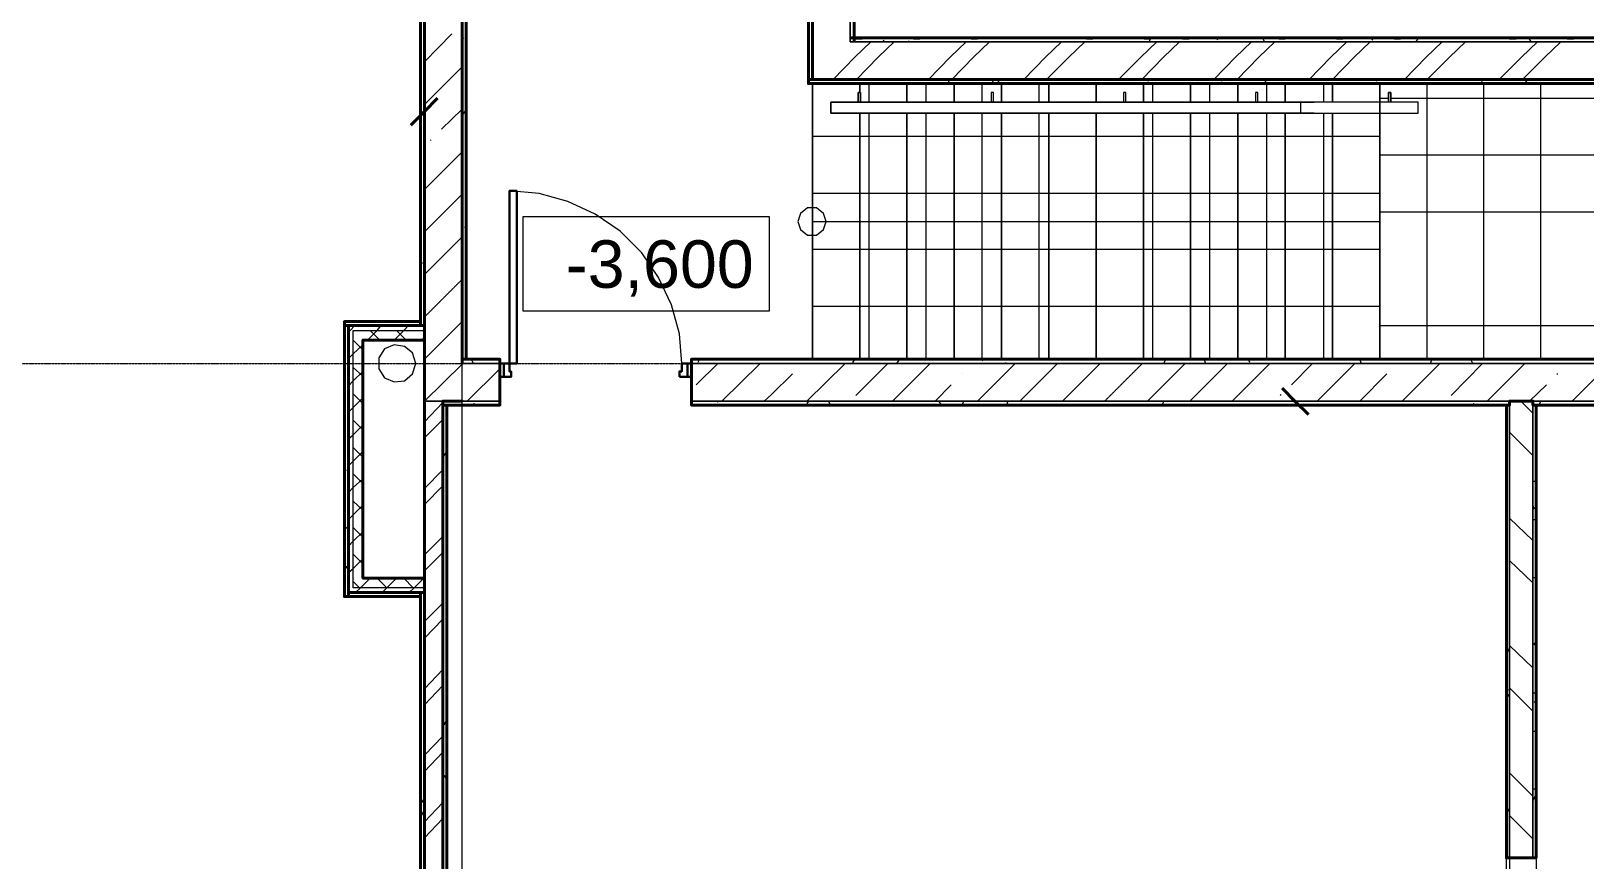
# Model space of a CAD drawing. Header units: millimetres. Extents: x -83618 to -12593, y -3271 to 55593.
# Drawn here: x -38448 to -30238, y 23799 to 28177 of the extents above; entities that cross this region are included whole.
import ezdxf

# ---------------------------------------------------------------- set-up
doc = ezdxf.new("R2010")
doc.units = ezdxf.units.MM
doc.linetypes.add('PDF_IMPORT', pattern=[1, 0.8, -0.2])
doc.layers.add('PDF _Геометрия', color=7, linetype='Continuous')
doc.layers.add('PDF _Текст', color=7, linetype='Continuous')
doc.styles.add('PDF Arial', font='arial.ttf')

msp = doc.modelspace()

# ---------------------------------------------------------------- linework, layer by layer
at = {"layer": 'PDF _Геометрия', "linetype": 'PDF_IMPORT', "lineweight": 9, "ltscale": 0.786667}
msp.add_lwpolyline([(-36170.13942, 17656.98676), (-36170.13942, 47496.07923)], dxfattribs=at)
at = {"layer": 'PDF _Геометрия', "lineweight": 40}
for points in [[(-36369.15139, 29872.93422), (-36369.15139, 26620.99396), (-36771.40962, 26620.99396), (-36771.40962, 26595.58818), (-36771.40962, 26544.77661), (-36771.40962, 25287.19034), (-36771.40962, 25236.37877), (-36771.40962, 25210.97299), (-36390.32287, 25210.97299), (-36390.32287, 25189.80151), (-36771.40962, 25189.80151), (-36771.40962, 25210.97299), (-36369.15139, 25210.97299), (-36369.15139, 25287.19034), (-36695.19227, 25287.19034), (-36695.19227, 26544.77661), (-36369.15139, 26544.77661), (-36369.15139, 26620.99396), (-36390.32287, 26620.99396), (-36390.32287, 31710.61922)], [(-29395.26387, 29872.93422), (-29395.26387, 29894.10571), (-32325.39755, 29894.10571), (-32325.39755, 31172.86347), (-32325.39755, 31194.03496), (-33650.73257, 31194.03496), (-33650.73257, 31363.40684), (-33671.90406, 31363.40684), (-33769.2929, 31363.40684), (-33790.46438, 31363.40684), (-33790.46438, 31054.30315), (-33769.2929, 31054.30315), (-32465.12935, 31054.30315), (-32465.12935, 29894.10571), (-32651.43843, 29894.10571), (-32651.43843, 29872.93422), (-32651.43843, 29673.92226), (-32651.43843, 29652.75077), (-29268.23496, 29652.75077), (-29268.23496, 28141.10666), (-34120.73957, 28141.10666)], [(-29268.23496, 27920.92321), (-34319.75153, 27920.92321), (-34319.75153, 28039.48353), (-34319.75153, 28119.93518), (-34319.75153, 29673.92226), (-34340.92302, 29673.92226), (-34120.73957, 29673.92226), (-34319.75153, 29673.92226), (-34319.75153, 28039.48353), (-34319.75153, 27920.92321), (-34340.92302, 27920.92321), (-34340.92302, 28039.48353), (-34340.92302, 29673.92226), (-34340.92302, 29652.75077), (-34662.72961, 29652.75077), (-34662.72961, 29673.92226), (-34662.72961, 29872.93422), (-34662.72961, 29894.10571), (-33561.81233, 29894.10571), (-33561.81233, 29872.93422), (-33561.81233, 29673.92226), (-33561.81233, 29652.75077), (-34099.56808, 29652.75077), (-34099.56808, 28119.93518)], [(-36369.15139, 21171.45345), (-36369.15139, 26222.97003), (-36369.15139, 29673.92226)], [(-36170.13942, 29673.92226), (-36170.13942, 26443.15348), (-35971.12745, 26443.15348), (-35971.12745, 26421.98199), (-35971.12745, 26222.97003), (-35971.12745, 26201.79854), (-36271.76255, 26201.79854), (-36271.76255, 26222.97003), (-36170.13942, 26222.97003), (-36271.76255, 26222.97003), (-36271.76255, 21171.45345)], [(-29268.23496, 27920.92321), (-34340.92302, 27920.92321), (-34340.92302, 27899.75172), (-29268.23496, 27899.75172)], [(-36301.40263, 27823.53437), (-36369.15139, 27751.55132), (-36441.13444, 27679.56827)], [(-29395.26387, 21171.45345), (-29395.26387, 24584.297), (-29395.26387, 26053.59814), (-29395.26387, 26222.97003), (-29416.43536, 26222.97003), (-29416.43536, 26201.79854), (-30513.11834, 26201.79854), (-30513.11834, 26222.97003), (-30635.91296, 26222.97003), (-30635.91296, 26201.79854), (-34535.70069, 26201.79854), (-34959.13041, 26201.79854), (-34959.13041, 26222.97003), (-34959.13041, 26421.98199), (-34959.13041, 26443.15348), (-34535.70069, 26443.15348), (-29289.40644, 26443.15348), (-29289.40644, 26421.98199), (-29069.22299, 26421.98199), (-29069.22299, 26222.97003), (-29416.43536, 26222.97003), (-29416.43536, 26053.59814), (-29416.43536, 21188.39064)], [(-31838.45337, 26290.71878), (-31770.70461, 26222.97003), (-31698.72156, 26150.98697)], [(-36250.59106, 21171.45345), (-36250.59106, 26201.79854), (-36271.76255, 26201.79854), (-36271.76255, 21171.45345)]]:
    msp.add_lwpolyline(points, dxfattribs=at)
for points in [[(-36148.96793, 26443.15348), (-36170.13942, 26443.15348), (-36170.13942, 26421.98199), (-36170.13942, 29673.92226), (-36148.96793, 29673.92226)], [(-36792.58111, 26620.99396), (-36390.32287, 26620.99396), (-36390.32287, 26642.16545), (-36792.58111, 26642.16545)], [(-36771.40962, 25189.80151), (-36771.40962, 26620.99396), (-36792.58111, 26620.99396), (-36792.58111, 25189.80151)], [(-30513.11834, 26201.79854), (-30496.18115, 26201.79854), (-30496.18115, 26053.59814), (-30496.18115, 23809.42061), (-30513.11834, 23809.42061), (-30635.91296, 23809.42061), (-30652.85015, 23809.42061), (-30652.85015, 26053.59814), (-30652.85015, 26201.79854), (-30635.91296, 26201.79854), (-30635.91296, 26222.97003), (-30513.11834, 26222.97003)], [(-36390.32287, 25210.97299), (-36390.32287, 21171.45345), (-36369.15139, 21171.45345), (-36369.15139, 25210.97299)]]:
    msp.add_lwpolyline(points, close=True, dxfattribs=at)
at = {"layer": 'PDF _Геометрия', "lineweight": 18}
for points in [[(-34120.73957, 29652.75077), (-34120.73957, 28141.10666), (-34120.73957, 29652.75077), (-34120.73957, 29673.92226)], [(-36369.15139, 27700.73975), (-36369.15139, 27751.55132), (-36369.15139, 27899.75172)], [(-34319.75153, 26443.15348), (-34319.75153, 27899.75172)], [(-34078.39659, 27853.17445), (-34078.39659, 27853.17445)], [(-34078.39659, 27853.17445), (-34078.39659, 27853.17445)], [(-34078.39659, 27853.17445), (-34078.39659, 27853.17445)], [(-34078.39659, 27853.17445), (-34078.39659, 27853.17445)], [(-34078.39659, 27853.17445), (-34078.39659, 27853.17445)], [(-34078.39659, 27853.17445), (-34078.39659, 27853.17445)], [(-34074.1623, 27853.17445), (-34074.1623, 27853.17445)], [(-34074.1623, 27853.17445), (-34074.1623, 27853.17445)], [(-34074.1623, 27853.17445), (-34074.1623, 27853.17445)], [(-34074.1623, 27853.17445), (-34074.1623, 27853.17445)], [(-34069.928, 27853.17445), (-34069.928, 27853.17445)], [(-34069.928, 27853.17445), (-34069.928, 27853.17445)], [(-34065.6937, 27853.17445), (-34065.6937, 27853.17445)], [(-34065.6937, 27853.17445), (-34065.6937, 27853.17445)], [(-34065.6937, 27853.17445), (-34065.6937, 27853.17445)], [(-34065.6937, 27853.17445), (-34065.6937, 27853.17445)], [(-34065.6937, 27853.17445), (-34065.6937, 27853.17445)], [(-34065.6937, 27853.17445), (-34065.6937, 27853.17445)], [(-34065.6937, 27853.17445), (-34065.6937, 27853.17445)], [(-34065.6937, 27853.17445), (-34065.6937, 27853.17445)], [(-34065.6937, 27853.17445), (-34065.6937, 27853.17445)], [(-34065.6937, 27853.17445), (-34065.6937, 27853.17445)], [(-33362.80036, 27802.36289), (-33362.80036, 27853.17445), (-33367.03466, 27853.17445), (-33371.26896, 27853.17445), (-33375.50326, 27853.17445), (-33375.50326, 27802.36289)], [(-33375.50326, 27853.17445), (-33375.50326, 27853.17445)], [(-33375.50326, 27853.17445), (-33375.50326, 27853.17445)], [(-33375.50326, 27853.17445), (-33375.50326, 27853.17445)], [(-33375.50326, 27853.17445), (-33375.50326, 27853.17445)], [(-33375.50326, 27853.17445), (-33375.50326, 27853.17445)], [(-33371.26896, 27853.17445), (-33371.26896, 27853.17445)], [(-33367.03466, 27853.17445), (-33367.03466, 27853.17445)], [(-33367.03466, 27853.17445), (-33367.03466, 27853.17445)], [(-33362.80036, 27853.17445), (-33362.80036, 27853.17445)], [(-33362.80036, 27853.17445), (-33362.80036, 27853.17445)], [(-33362.80036, 27853.17445), (-33362.80036, 27853.17445)], [(-32664.14132, 27802.36289), (-32664.14132, 27853.17445), (-32668.37562, 27853.17445), (-32672.60992, 27853.17445), (-32676.84421, 27853.17445), (-32676.84421, 27802.36289)], [(-32676.84421, 27853.17445), (-32676.84421, 27853.17445)], [(-32676.84421, 27853.17445), (-32676.84421, 27853.17445)], [(-32676.84421, 27853.17445), (-32676.84421, 27853.17445)], [(-32676.84421, 27853.17445), (-32676.84421, 27853.17445)], [(-32672.60992, 27853.17445), (-32672.60992, 27853.17445)], [(-32668.37562, 27853.17445), (-32668.37562, 27853.17445)], [(-32668.37562, 27853.17445), (-32668.37562, 27853.17445)], [(-32664.14132, 27853.17445), (-32664.14132, 27853.17445)], [(-32664.14132, 27853.17445), (-32664.14132, 27853.17445)], [(-32664.14132, 27853.17445), (-32664.14132, 27853.17445)], [(-32664.14132, 27853.17445), (-32664.14132, 27853.17445)], [(-31965.48228, 27802.36289), (-31965.48228, 27853.17445), (-31969.71658, 27853.17445), (-31973.95088, 27853.17445), (-31978.18517, 27853.17445), (-31978.18517, 27802.36289)], [(-31978.18517, 27853.17445), (-31978.18517, 27853.17445)], [(-31978.18517, 27853.17445), (-31978.18517, 27853.17445)], [(-31973.95088, 27853.17445), (-31973.95088, 27853.17445)], [(-31973.95088, 27853.17445), (-31973.95088, 27853.17445)], [(-31973.95088, 27853.17445), (-31973.95088, 27853.17445)], [(-31969.71658, 27853.17445), (-31969.71658, 27853.17445)], [(-31965.48228, 27853.17445), (-31965.48228, 27853.17445)], [(-31965.48228, 27853.17445), (-31965.48228, 27853.17445)], [(-31965.48228, 27853.17445), (-31965.48228, 27853.17445)], [(-31965.48228, 27853.17445), (-31965.48228, 27853.17445)], [(-31965.48228, 27853.17445), (-31965.48228, 27853.17445)], [(-31275.29184, 27853.17445), (-31275.29184, 27853.17445)], [(-31275.29184, 27853.17445), (-31275.29184, 27853.17445)], [(-31275.29184, 27853.17445), (-31275.29184, 27853.17445)], [(-31275.29184, 27853.17445), (-31275.29184, 27853.17445)], [(-31275.29184, 27853.17445), (-31275.29184, 27853.17445)], [(-31275.29184, 27853.17445), (-31275.29184, 27853.17445)], [(-31275.29184, 27853.17445), (-31275.29184, 27853.17445)], [(-31275.29184, 27853.17445), (-31275.29184, 27853.17445)], [(-31275.29184, 27853.17445), (-31275.29184, 27853.17445)], [(-31275.29184, 27853.17445), (-31275.29184, 27853.17445)], [(-31271.05754, 27853.17445), (-31271.05754, 27853.17445)], [(-31271.05754, 27853.17445), (-31271.05754, 27853.17445)], [(-31266.82324, 27853.17445), (-31266.82324, 27853.17445)], [(-31266.82324, 27853.17445), (-31266.82324, 27853.17445)], [(-31266.82324, 27853.17445), (-31266.82324, 27853.17445)], [(-31266.82324, 27853.17445), (-31266.82324, 27853.17445)], [(-31262.58895, 27853.17445), (-31262.58895, 27853.17445)], [(-31262.58895, 27853.17445), (-31262.58895, 27853.17445)], [(-31262.58895, 27853.17445), (-31262.58895, 27853.17445)], [(-31262.58895, 27853.17445), (-31262.58895, 27853.17445)], [(-31262.58895, 27853.17445), (-31262.58895, 27853.17445)], [(-31262.58895, 27853.17445), (-31262.58895, 27853.17445)], [(-31669.08148, 27743.08273), (-31741.06453, 27743.08273), (-34222.3627, 27743.08273), (-31334.572, 27743.08273), (-31317.63481, 27743.08273), (-31304.93192, 27743.08273), (-31118.62284, 27743.08273), (-31118.62284, 27802.36289), (-31304.93192, 27802.36289), (-31317.63481, 27802.36289), (-31334.572, 27802.36289), (-34222.3627, 27802.36289), (-34222.3627, 27743.08273), (-34222.3627, 27802.36289), (-31741.06453, 27802.36289), (-31669.08148, 27802.36289)], [(-31741.06453, 27802.36289), (-31741.06453, 27743.08273)], [(-35009.94198, 26421.98199), (-35022.64487, 26578.65099), (-35064.98784, 26731.08569), (-35132.7366, 26875.0518), (-35221.65684, 27006.31501), (-35335.98287, 27120.64103), (-35467.24608, 27209.56128), (-35611.21218, 27277.31003), (-35763.64688, 27319.653), (-35920.31588, 27332.3559)], [(-34319.75153, 27171.4526), (-34069.928, 27171.4526), (-33820.10446, 27171.4526), (-33570.28093, 27171.4526), (-33320.45739, 27171.4526), (-33070.63386, 27171.4526), (-32820.81032, 27171.4526), (-32570.98678, 27171.4526), (-32321.16325, 27171.4526), (-32071.33971, 27171.4526), (-31821.51618, 27171.4526), (-31571.69264, 27171.4526), (-31321.86911, 27171.4526)], [(-35196.25106, 26697.21131), (-35196.25106, 26697.21131)], [(-35196.25106, 26697.21131), (-35196.25106, 26697.21131)], [(-36369.15139, 25236.37877), (-36746.00384, 25236.37877), (-36746.00384, 25287.19034), (-36746.00384, 26544.77661), (-36746.00384, 26595.58818), (-36369.15139, 26595.58818)], [(-36695.19227, 25287.19034), (-36695.19227, 26544.77661)], [(-35971.12745, 26222.97003), (-36170.13942, 26222.97003), (-35971.12745, 26222.97003), (-35971.12745, 26349.99894)], [(-34959.13041, 26349.99894), (-34959.13041, 26222.97003), (-34535.70069, 26222.97003), (-30635.91296, 26222.97003), (-34535.70069, 26222.97003), (-34959.13041, 26222.97003)], [(-31719.89304, 26222.97003), (-31770.70461, 26222.97003), (-31918.90501, 26222.97003)], [(-30652.85015, 24372.58214), (-30652.85015, 24872.22921)], [(-30496.18115, 24872.22921), (-30496.18115, 24372.58214)]]:
    msp.add_lwpolyline(points, dxfattribs=at)
at = {"layer": 'PDF _Геометрия', "color": 49, "lineweight": 9, "true_color": 0x474747}
for points in [[(-36369.15139, 28014.07775), (-36225.18528, 28162.27815)], [(-36369.15139, 27789.65999), (-36170.13942, 27988.67196)], [(-36280.23114, 27658.39678), (-36170.13942, 27764.25421)], [(-36335.27701, 27599.11662), (-36335.27701, 27603.35092)], [(-36369.15139, 27340.82449), (-36170.13942, 27539.83646)], [(-36369.15139, 27116.40674), (-36170.13942, 27315.41871)], [(-36369.15139, 26891.98899), (-36170.13942, 27091.00095)], [(-36369.15139, 26443.15348), (-36170.13942, 26642.16545)], [(-36369.15139, 26222.97003), (-36170.13942, 26417.7477), (-36170.13942, 26421.98199)], [(-36144.73363, 26222.97003), (-35971.12745, 26392.34191)], [(-34933.72463, 26307.65597), (-34819.39861, 26421.98199)], [(-34798.22712, 26222.97003), (-34594.98085, 26421.98199)], [(-34573.80937, 26222.97003), (-34535.70069, 26256.8444), (-34425.60896, 26366.93613)], [(-34349.39161, 26222.97003), (-34146.14535, 26421.98199)], [(-34091.09948, 26252.61011), (-33921.7276, 26421.98199)], [(-33896.32181, 26222.97003), (-33697.30984, 26421.98199)], [(-33527.93796, 26366.93613), (-33527.93796, 26366.93613)], [(-33447.48631, 26222.97003), (-33248.47434, 26421.98199)], [(-33223.06856, 26222.97003), (-33024.05659, 26421.98199)], [(-32998.6508, 26222.97003), (-32799.63883, 26421.98199)], [(-32549.8153, 26222.97003), (-32350.80333, 26421.98199)], [(-32325.39755, 26222.97003), (-32126.38558, 26421.98199)], [(-32100.97979, 26222.97003), (-31901.96782, 26421.98199)], [(-31787.6418, 26307.65597), (-31677.55007, 26421.98199)], [(-31652.14429, 26222.97003), (-31453.13232, 26421.98199)], [(-31427.72654, 26222.97003), (-31283.76043, 26366.93613)], [(-31203.30878, 26222.97003), (-31004.29682, 26421.98199)], [(-30945.01665, 26252.61011), (-30779.87906, 26421.98199)], [(-30754.47328, 26222.97003), (-30555.46131, 26421.98199)], [(-30386.08942, 26366.93613), (-30381.85512, 26366.93613)], [(-30305.63777, 26222.97003), (-30106.62581, 26421.98199)], [(-33671.90406, 26222.97003), (-33587.21812, 26307.65597)], [(-30530.05553, 26222.97003), (-30441.13529, 26307.65597)], [(-31846.92196, 26252.61011), (-31842.68766, 26256.8444)]]:
    msp.add_lwpolyline(points, dxfattribs=at)
at = {"layer": 'PDF _Геометрия', "lineweight": 9}
for points in [[(-36161.67082, 28136.87237), (-36170.13942, 28149.57526)], [(-34209.65981, 27920.92321), (-34095.33378, 28039.48353), (-34010.64784, 28119.93518)], [(-34091.09948, 28136.87237), (-34057.22511, 28136.87237)], [(-34086.86519, 27920.92321), (-33972.53916, 28039.48353), (-33887.85322, 28119.93518)], [(-33942.89908, 28128.40377), (-33947.13338, 28119.93518)], [(-33807.40157, 28119.93518), (-33811.63587, 28124.16947)], [(-33786.23009, 28136.87237), (-33752.35571, 28136.87237)], [(-33705.77844, 27920.92321), (-33591.45241, 28039.48353), (-33506.76647, 28119.93518)], [(-33582.98382, 27920.92321), (-33468.65779, 28039.48353), (-33383.97185, 28119.93518)], [(-33481.36069, 28136.87237), (-33447.48631, 28136.87237)], [(-33201.89707, 27920.92321), (-33087.57104, 28039.48353), (-33002.8851, 28119.93518)], [(-33083.33675, 27920.92321), (-32964.77643, 28039.48353), (-32880.09048, 28119.93518)], [(-32871.62189, 28136.87237), (-32837.74751, 28136.87237)], [(-32702.25, 27920.92321), (-32583.68968, 28039.48353), (-32499.00373, 28119.93518)], [(-32579.45538, 27920.92321), (-32465.12935, 28039.48353), (-32380.44341, 28119.93518)], [(-32566.75249, 28136.87237), (-32532.87811, 28136.87237), (-32541.3467, 28119.93518)], [(-32363.50622, 28136.87237), (-32329.63184, 28136.87237)], [(-32198.36863, 27920.92321), (-32084.0426, 28039.48353), (-31999.35666, 28119.93518)], [(-32177.19714, 28141.10666), (-32181.43144, 28128.40377)], [(-32075.57401, 27920.92321), (-31961.24799, 28039.48353), (-31876.56204, 28119.93518)], [(-31931.60791, 28119.93518), (-31940.0765, 28141.10666)], [(-31855.39056, 28136.87237), (-31821.51618, 28136.87237)], [(-31694.48726, 27920.92321), (-31580.16124, 28039.48353), (-31495.47529, 28119.93518)], [(-31571.69264, 27920.92321), (-31457.36662, 28039.48353), (-31372.68067, 28119.93518)], [(-31550.52116, 28136.87237), (-31516.64678, 28136.87237)], [(-31355.74348, 28141.10666), (-31364.21208, 28128.40377)], [(-31245.65176, 28136.87237), (-31211.77738, 28136.87237)], [(-31190.60589, 27920.92321), (-31076.27987, 28039.48353), (-30991.59392, 28119.93518)], [(-31118.62284, 28141.10666), (-31131.32573, 28119.93518)], [(-31072.04557, 27920.92321), (-30953.48525, 28039.48353), (-30868.7993, 28119.93518)], [(-30881.5022, 28136.87237), (-30885.73649, 28141.10666)], [(-30690.95882, 27920.92321), (-30572.3985, 28039.48353), (-30487.71255, 28119.93518)], [(-30635.91296, 28136.87237), (-30602.03858, 28136.87237)], [(-30568.1642, 27920.92321), (-30449.60388, 28039.48353), (-30364.91794, 28119.93518)], [(-30521.58693, 28119.93518), (-30534.28982, 28141.10666)], [(-30331.04356, 28136.87237), (-30297.16918, 28136.87237)], [(-33693.07555, 27920.92321), (-33693.07555, 27920.92321)], [(-33595.68671, 27920.92321), (-33604.1553, 27899.75172)], [(-33328.92599, 27899.75172), (-33341.62888, 27920.92321)], [(-32278.82028, 27912.45461), (-32283.05457, 27920.92321)], [(-31918.90501, 27899.75172), (-31931.60791, 27920.92321)], [(-31601.33272, 27920.92321), (-31605.56702, 27912.45461)], [(-30779.87906, 27920.92321), (-30784.11336, 27908.22032)], [(-30542.75842, 27920.92321), (-30555.46131, 27899.75172)], [(-33367.03466, 27912.45461), (-33371.26896, 27899.75172)], [(-32545.581, 27908.22032), (-32549.8153, 27899.75172)], [(-32156.02566, 27899.75172), (-32156.02566, 27908.22032)], [(-31334.572, 27899.75172), (-31338.8063, 27908.22032)], [(-36153.20223, 27760.01991), (-36170.13942, 27730.37983)], [(-36148.96793, 27709.20835), (-36153.20223, 27713.44264)], [(-36148.96793, 27150.28112), (-36157.43653, 27137.57822)], [(-36381.85428, 26955.50344), (-36390.32287, 26938.56625)], [(-36369.15139, 26870.8175), (-36373.38568, 26879.28609)], [(-36110.85926, 26421.98199), (-36119.32785, 26438.91918)], [(-34916.78744, 26443.15348), (-34925.25604, 26426.21629)], [(-34832.1015, 26438.91918), (-34832.1015, 26443.15348)], [(-34095.33378, 26443.15348), (-34108.03667, 26426.21629)], [(-33862.44744, 26438.91918), (-33875.15033, 26421.98199)], [(-33417.84623, 26434.68489), (-33422.08052, 26443.15348)], [(-32452.42646, 26443.15348), (-32465.12935, 26421.98199)], [(-32240.7116, 26421.98199), (-32249.1802, 26443.15348)], [(-32100.97979, 26443.15348), (-32100.97979, 26438.91918)], [(-32007.82526, 26426.21629), (-32016.29385, 26443.15348)], [(-31419.25794, 26421.98199), (-31427.72654, 26443.15348)], [(-31279.52613, 26443.15348), (-31283.76043, 26438.91918)], [(-31046.63979, 26443.15348), (-31055.10838, 26421.98199)], [(-30830.69063, 26421.98199), (-30839.15922, 26438.91918)], [(-33295.05161, 26421.98199), (-33299.28591, 26426.21629)], [(-36369.15139, 26112.8783), (-36271.76255, 26214.50143)], [(-36229.41958, 26218.73573), (-36229.41958, 26222.97003)], [(-36123.56215, 26206.03284), (-36089.68777, 26206.03284)], [(-36102.39066, 26201.79854), (-36106.62496, 26210.26713), (-36115.09355, 26201.79854)], [(-34819.39861, 26214.50143), (-34823.6329, 26222.97003)], [(-34802.46142, 26206.03284), (-34768.58704, 26206.03284)], [(-34692.36969, 26201.79854), (-34696.60399, 26206.03284)], [(-34497.59202, 26206.03284), (-34463.71764, 26206.03284)], [(-34340.92302, 26222.97003), (-34349.39161, 26210.26713)], [(-34226.597, 26206.03284), (-34235.06559, 26222.97003)], [(-33887.85322, 26206.03284), (-33853.97884, 26206.03284)], [(-33638.02968, 26201.79854), (-33650.73257, 26222.97003)], [(-33582.98382, 26206.03284), (-33549.10944, 26206.03284)], [(-33519.46936, 26222.97003), (-33527.93796, 26206.03284)], [(-33379.73755, 26206.03284), (-33345.86317, 26206.03284)], [(-33286.58301, 26222.97003), (-33295.05161, 26201.79854)], [(-32871.62189, 26206.03284), (-32837.74751, 26206.03284)], [(-32566.75249, 26206.03284), (-32532.87811, 26206.03284)], [(-32465.12935, 26218.73573), (-32473.59795, 26201.79854)], [(-32261.88309, 26206.03284), (-32228.00871, 26206.03284)], [(-32236.4773, 26206.03284), (-32240.7116, 26201.79854)], [(-31652.14429, 26206.03284), (-31618.26991, 26206.03284)], [(-31347.27489, 26206.03284), (-31313.40051, 26206.03284)], [(-31144.02862, 26206.03284), (-31110.15425, 26206.03284)], [(-30949.25095, 26218.73573), (-30949.25095, 26222.97003)], [(-30822.22203, 26201.79854), (-30826.45633, 26210.26713), (-30830.69063, 26201.79854)], [(-30703.66171, 26222.97003), (-30703.66171, 26218.73573)], [(-30635.91296, 26206.03284), (-30635.91296, 26206.03284)], [(-30513.11834, 26159.45557), (-30576.6328, 26222.97003)], [(-30470.77537, 26222.97003), (-30479.24396, 26206.03284)], [(-30331.04356, 26206.03284), (-30297.16918, 26206.03284)], [(-36369.15139, 26028.19235), (-36271.76255, 26125.58119)], [(-30513.11834, 25935.03781), (-30631.67866, 26053.59814), (-30635.91296, 26053.59814)], [(-36259.05966, 25947.74071), (-36271.76255, 25926.56922)], [(-36771.40962, 25875.75765), (-36779.87822, 25854.58617)], [(-36369.15139, 25761.43163), (-36271.76255, 25858.82046)], [(-30513.11834, 25799.5403), (-30500.41545, 25799.5403)], [(-36369.15139, 25676.74568), (-36271.76255, 25774.13452)], [(-30504.64974, 25651.3399), (-30513.11834, 25672.51139)], [(-36779.87822, 25549.71677), (-36792.58111, 25566.65396)], [(-30513.11834, 25486.20231), (-30635.91296, 25604.76263)], [(-30513.11834, 25596.29404), (-30500.41545, 25596.29404)], [(-36369.15139, 25409.98496), (-36271.76255, 25507.3738)], [(-36369.15139, 25325.29902), (-36271.76255, 25422.68785)], [(-30513.11834, 25261.78456), (-30635.91296, 25380.34488)], [(-36771.40962, 25329.53331), (-36784.11251, 25350.7048)], [(-30652.85015, 25291.42464), (-30652.85015, 25291.42464)], [(-30513.11834, 25291.42464), (-30500.41545, 25291.42464)], [(-36369.15139, 25058.53829), (-36271.76255, 25155.92713)], [(-36369.15139, 24969.61805), (-36271.76255, 25071.24118)], [(-30635.91296, 24918.80648), (-30648.61585, 24897.635)], [(-30513.11834, 24812.94905), (-30635.91296, 24931.50937)], [(-30496.18115, 24956.91516), (-30508.88404, 24935.74367)], [(-36369.15139, 24702.85733), (-36271.76255, 24804.48046)], [(-36369.15139, 24618.17138), (-36271.76255, 24719.79451)], [(-30644.38155, 24698.62303), (-30652.85015, 24681.68584)], [(-30635.91296, 24660.51435), (-30644.38155, 24673.21724)], [(-30513.11834, 24584.297), (-30635.91296, 24707.09162)], [(-30513.11834, 24681.68584), (-30500.41545, 24681.68584)], [(-30496.18115, 24618.17138), (-30504.64974, 24635.10857)], [(-36254.82536, 24533.48544), (-36271.76255, 24503.84536)], [(-30513.11834, 24478.43957), (-30500.41545, 24478.43957)], [(-36369.15139, 24351.41066), (-36271.76255, 24453.03379)], [(-36369.15139, 24266.72471), (-36271.76255, 24368.34785)], [(-36250.59106, 24224.38174), (-36263.29396, 24245.55323)], [(-30513.11834, 24135.4615), (-30635.91296, 24258.25612)], [(-30513.11834, 24173.57017), (-30500.41545, 24173.57017)], [(-30496.18115, 24143.93009), (-30513.11834, 24114.29001)], [(-36369.15139, 24126.9929), (-36386.08857, 24101.58712)], [(-36369.15139, 23999.96399), (-36271.76255, 24101.58712)], [(-30635.91296, 24050.77555), (-30652.85015, 24080.41563)], [(-36369.15139, 24025.36977), (-36386.08857, 24055.00985)], [(-36369.15139, 23915.27804), (-36271.76255, 24016.90118)], [(-30513.11834, 23911.04375), (-30635.91296, 24033.83837)], [(-30648.61585, 23881.40367), (-30652.85015, 23868.70077)]]:
    msp.add_lwpolyline(points, dxfattribs=at)
at = {"layer": 'PDF _Геометрия', "lineweight": 18}
for points in [[(-34120.73957, 28141.10666), (-34120.73957, 28119.93518), (-34099.56808, 28119.93518), (-29268.23496, 28119.93518), (-34120.73957, 28119.93518)], [(-34319.75153, 26443.15348), (-34319.75153, 27899.75172)], [(-34078.39659, 27853.17445), (-34074.1623, 27853.17445), (-34078.39659, 27853.17445), (-34078.39659, 27802.36289)], [(-34069.928, 27853.17445), (-34065.6937, 27853.17445), (-34065.6937, 27802.36289), (-34065.6937, 27853.17445), (-34069.928, 27853.17445), (-34074.1623, 27853.17445)], [(-34069.928, 27853.17445), (-34069.928, 27899.75172)], [(-33820.10446, 27802.36289), (-33820.10446, 27899.75172)], [(-33570.28093, 27802.36289), (-33570.28093, 27899.75172)], [(-33320.45739, 27802.36289), (-33320.45739, 27899.75172)], [(-33070.63386, 27802.36289), (-33070.63386, 27899.75172)], [(-32820.81032, 27802.36289), (-32820.81032, 27899.75172)], [(-32570.98678, 27802.36289), (-32570.98678, 27899.75172)], [(-32321.16325, 27802.36289), (-32321.16325, 27899.75172)], [(-32071.33971, 27802.36289), (-32071.33971, 27899.75172)], [(-31821.51618, 27802.36289), (-31821.51618, 27899.75172)], [(-31571.69264, 27802.36289), (-31571.69264, 27899.75172)], [(-31321.86911, 26443.15348), (-31321.86911, 27899.75172)], [(-31275.29184, 27802.36289), (-31275.29184, 27853.17445), (-31271.05754, 27853.17445), (-31266.82324, 27853.17445), (-31262.58895, 27853.17445), (-31262.58895, 27802.36289), (-31262.58895, 27853.17445), (-31266.82324, 27853.17445), (-31271.05754, 27853.17445), (-31275.29184, 27853.17445)], [(-34069.928, 26443.15348), (-34069.928, 27743.08273)], [(-33820.10446, 26443.15348), (-33820.10446, 27743.08273)], [(-33570.28093, 26443.15348), (-33570.28093, 27743.08273)], [(-33320.45739, 26443.15348), (-33320.45739, 27743.08273)], [(-33070.63386, 26443.15348), (-33070.63386, 27743.08273)], [(-32820.81032, 26443.15348), (-32820.81032, 27743.08273)], [(-32570.98678, 26443.15348), (-32570.98678, 27743.08273)], [(-32321.16325, 26443.15348), (-32321.16325, 27743.08273)], [(-32071.33971, 26443.15348), (-32071.33971, 27743.08273)], [(-31821.51618, 26443.15348), (-31821.51618, 27743.08273)], [(-31571.69264, 26443.15348), (-31571.69264, 27743.08273)], [(-35848.33283, 26697.21131), (-35848.33283, 27196.85838), (-34548.40358, 27196.85838), (-34548.40358, 26697.21131)], [(-34395.96888, 27171.4526), (-34383.26599, 27129.10963), (-34345.15732, 27099.46955), (-34298.58005, 27099.46955), (-34260.47137, 27129.10963), (-34247.76848, 27171.4526), (-34260.47137, 27213.79557), (-34298.58005, 27243.43565), (-34345.15732, 27243.43565), (-34383.26599, 27213.79557)], [(-35971.12745, 26421.98199), (-36170.13942, 26421.98199)], [(-29289.40644, 26421.98199), (-34535.70069, 26421.98199), (-34959.13041, 26421.98199), (-34535.70069, 26421.98199)], [(-36369.15139, 26222.97003), (-36271.76255, 26222.97003)], [(-30513.11834, 23809.42061), (-30496.18115, 23809.42061), (-30496.18115, 23309.77354), (-30513.11834, 23309.77354), (-30513.11834, 22784.72069), (-30513.11834, 23309.77354), (-30635.91296, 23309.77354), (-30652.85015, 23309.77354), (-30652.85015, 23809.42061), (-30635.91296, 23809.42061), (-30635.91296, 26053.59814), (-30635.91296, 23809.42061), (-30513.11834, 23809.42061), (-30513.11834, 26053.59814), (-30513.11834, 26201.79854), (-30513.11834, 26053.59814)], [(-30635.91296, 26201.79854), (-30635.91296, 26053.59814)], [(-30513.11834, 26222.97003), (-29416.43536, 26222.97003)]]:
    msp.add_lwpolyline(points, close=True, dxfattribs=at)
at = {"layer": 'PDF _Геометрия', "color": 9, "lineweight": 9, "true_color": 0xbbbbbb}
for points in [[(-34019.11643, 27802.36289), (-34019.11643, 27899.75172)], [(-33718.48133, 27802.36289), (-33718.48133, 27899.75172)], [(-33422.08052, 27802.36289), (-33422.08052, 27899.75172)], [(-33121.44542, 27802.36289), (-33121.44542, 27899.75172)], [(-32520.17522, 27802.36289), (-32520.17522, 27899.75172)], [(-32219.54012, 27802.36289), (-32219.54012, 27899.75172)], [(-31918.90501, 27802.36289), (-31918.90501, 27899.75172)], [(-31618.26991, 27802.36289), (-31618.26991, 27899.75172)], [(-34019.11643, 26443.15348), (-34019.11643, 27743.08273)], [(-33718.48133, 26443.15348), (-33718.48133, 27743.08273)], [(-33422.08052, 26443.15348), (-33422.08052, 27743.08273)], [(-33121.44542, 26443.15348), (-33121.44542, 27743.08273)], [(-32520.17522, 26443.15348), (-32520.17522, 27743.08273)], [(-32219.54012, 26443.15348), (-32219.54012, 27743.08273)], [(-31918.90501, 26443.15348), (-31918.90501, 27743.08273)], [(-31618.26991, 26443.15348), (-31618.26991, 27743.08273)], [(-31321.86911, 27620.28811), (-31571.69264, 27620.28811), (-31821.51618, 27620.28811), (-32071.33971, 27620.28811), (-32321.16325, 27620.28811), (-32570.98678, 27620.28811), (-32820.81032, 27620.28811), (-33070.63386, 27620.28811), (-33320.45739, 27620.28811), (-33570.28093, 27620.28811), (-33820.10446, 27620.28811), (-34069.928, 27620.28811), (-34319.75153, 27620.28811)], [(-31321.86911, 27319.653), (-31571.69264, 27319.653), (-31821.51618, 27319.653), (-32071.33971, 27319.653), (-32321.16325, 27319.653), (-32570.98678, 27319.653), (-32820.81032, 27319.653), (-33070.63386, 27319.653), (-33320.45739, 27319.653), (-33570.28093, 27319.653), (-33820.10446, 27319.653), (-34069.928, 27319.653), (-34319.75153, 27319.653)], [(-31321.86911, 27023.2522), (-31571.69264, 27023.2522), (-31821.51618, 27023.2522), (-32071.33971, 27023.2522), (-32321.16325, 27023.2522), (-32570.98678, 27023.2522), (-32820.81032, 27023.2522), (-33070.63386, 27023.2522), (-33320.45739, 27023.2522), (-33570.28093, 27023.2522), (-33820.10446, 27023.2522), (-34069.928, 27023.2522), (-34319.75153, 27023.2522)], [(-31321.86911, 26722.6171), (-31571.69264, 26722.6171), (-31821.51618, 26722.6171), (-32071.33971, 26722.6171), (-32321.16325, 26722.6171), (-32570.98678, 26722.6171), (-32820.81032, 26722.6171), (-33070.63386, 26722.6171), (-33320.45739, 26722.6171), (-33570.28093, 26722.6171), (-33820.10446, 26722.6171), (-34069.928, 26722.6171), (-34319.75153, 26722.6171)]]:
    msp.add_lwpolyline(points, dxfattribs=at)
at = {"layer": 'PDF _Геометрия', "color": 250, "lineweight": 9, "true_color": 0x353535}
for points in [[(-31072.04557, 26443.15348), (-31072.04557, 27899.75172)], [(-30771.41047, 26443.15348), (-30771.41047, 27899.75172)], [(-30470.77537, 26443.15348), (-30470.77537, 27899.75172)], [(-31321.86911, 27823.53437), (-31275.29184, 27823.53437)], [(-31262.58895, 27823.53437), (-29289.40644, 27823.53437)], [(-31321.86911, 27522.89927), (-29069.22299, 27522.89927), (-27760.82515, 27522.89927)], [(-31321.86911, 27222.26417), (-29069.22299, 27222.26417), (-28844.80524, 27222.26417)], [(-31321.86911, 26620.99396), (-29069.22299, 26620.99396), (-27760.82515, 26620.99396)]]:
    msp.add_lwpolyline(points, dxfattribs=at)
at = {"layer": 'PDF _Геометрия', "lineweight": 30}
for points in [[(-35920.31588, 26421.98199), (-35920.31588, 27332.3559), (-35882.20721, 27332.3559), (-35882.20721, 26421.98199)], [(-35971.12745, 26349.99894), (-35971.12745, 26421.98199), (-35949.95596, 26421.98199), (-35949.95596, 26349.99894)], [(-35949.95596, 26421.98199), (-35920.31588, 26421.98199), (-35920.31588, 26379.63902), (-35911.84729, 26379.63902), (-35911.84729, 26349.99894), (-35949.95596, 26349.99894)], [(-35022.64487, 26349.99894), (-35022.64487, 26379.63902), (-35009.94198, 26379.63902), (-35009.94198, 26421.98199), (-34980.3019, 26421.98199), (-34980.3019, 26349.99894)], [(-34980.3019, 26421.98199), (-34959.13041, 26421.98199), (-34959.13041, 26349.99894), (-34980.3019, 26349.99894)]]:
    msp.add_lwpolyline(points, close=True, dxfattribs=at)
at = {"layer": 'PDF _Геометрия', "color": 49, "linetype": 'PDF_IMPORT', "lineweight": 9, "ltscale": 0.029486, "true_color": 0x474747}
msp.add_lwpolyline([(-36369.15139, 26667.57123), (-36170.13942, 26866.5832)], dxfattribs=at)
at = {"layer": 'PDF _Геометрия', "color": 251, "lineweight": 9, "true_color": 0x515151}
for points in [[(-36771.40962, 26587.11959), (-36762.94103, 26595.58818), (-36737.53524, 26620.99396)], [(-36669.78649, 26544.77661), (-36618.97492, 26595.58818), (-36597.80344, 26620.99396)], [(-36530.05468, 26544.77661), (-36479.24311, 26595.58818), (-36453.83733, 26620.99396)], [(-36771.40962, 26447.38778), (-36746.00384, 26472.79356), (-36695.19227, 26519.37083)], [(-36695.19227, 26493.96505), (-36746.00384, 26544.77661)], [(-36606.27203, 26544.77661), (-36657.0836, 26595.58818)], [(-36466.54022, 26544.77661), (-36517.35179, 26595.58818)], [(-36386.08857, 26544.77661), (-36369.15139, 26561.7138)], [(-36369.15139, 26591.35388), (-36373.38568, 26595.58818)], [(-36771.40962, 26303.42167), (-36746.00384, 26328.82746), (-36695.19227, 26379.63902)], [(-36695.19227, 26354.23324), (-36746.00384, 26400.81051)], [(-36771.40962, 26163.68986), (-36746.00384, 26189.09565), (-36695.19227, 26239.90721)], [(-36695.19227, 26210.26713), (-36746.00384, 26261.0787)], [(-36695.19227, 26070.53533), (-36746.00384, 26121.34689)], [(-36771.40962, 26023.95806), (-36746.00384, 26045.12954), (-36695.19227, 26095.94111)], [(-36771.40962, 25879.99195), (-36746.00384, 25905.39773), (-36695.19227, 25956.2093)], [(-36695.19227, 25926.56922), (-36746.00384, 25977.38079)], [(-36771.40962, 25740.26014), (-36746.00384, 25765.66593), (-36695.19227, 25812.2432)], [(-36695.19227, 25786.83741), (-36746.00384, 25837.64898)], [(-36771.40962, 25596.29404), (-36746.00384, 25621.69982), (-36695.19227, 25672.51139)], [(-36695.19227, 25647.1056), (-36746.00384, 25693.68287)], [(-36695.19227, 25503.1395), (-36746.00384, 25553.95107)], [(-36771.40962, 25456.56223), (-36746.00384, 25481.96801), (-36695.19227, 25532.77958)], [(-36771.40962, 25316.83042), (-36746.00384, 25338.00191), (-36695.19227, 25388.81347)], [(-36695.19227, 25363.40769), (-36746.00384, 25414.21926)], [(-36712.12946, 25236.37877), (-36746.00384, 25270.25315)], [(-36733.30095, 25210.97299), (-36707.89516, 25236.37877), (-36657.0836, 25287.19034)], [(-36568.16336, 25236.37877), (-36618.97492, 25287.19034)], [(-36593.56914, 25210.97299), (-36568.16336, 25236.37877), (-36517.35179, 25287.19034)], [(-36428.43155, 25236.37877), (-36479.24311, 25287.19034)], [(-36449.60303, 25210.97299), (-36424.19725, 25236.37877), (-36373.38568, 25287.19034)]]:
    msp.add_lwpolyline(points, dxfattribs=at)
at = {"layer": 'PDF _Геометрия', "lineweight": 9}
msp.add_lwpolyline([(-36415.72866, 26421.98199), (-36432.66584, 26477.02786), (-36475.00882, 26510.90224), (-36530.05468, 26519.37083), (-36580.86625, 26498.19934), (-36610.50633, 26451.62208), (-36610.50633, 26392.34191), (-36580.86625, 26345.76464), (-36530.05468, 26324.59316), (-36475.00882, 26328.82746), (-36432.66584, 26366.93613)], close=True, dxfattribs=at)
at = {"layer": 'PDF _Геометрия', "linetype": 'PDF_IMPORT', "lineweight": 9, "ltscale": 0.833333}
msp.add_lwpolyline([(-55940.07311, 26421.98199), (-28175.78628, 26421.98199)], dxfattribs=at)
at = {"layer": 'PDF _Геометрия', "color": 49, "linetype": 'PDF_IMPORT', "lineweight": 9, "ltscale": 0.030641, "true_color": 0x474747}
msp.add_lwpolyline([(-32774.23305, 26222.97003), (-32575.22108, 26421.98199)], dxfattribs=at)
at = {"layer": 'PDF _Геометрия', "linetype": 'PDF_IMPORT', "lineweight": 9}
msp.add_lwpolyline([(-30635.91296, 25901.16344), (-30635.91296, 22852.46944)], dxfattribs=at)

# ---------------------------------------------------------------- texts
at = {"layer": 'PDF _Текст', "insert": (-35623.91852, 26774.09768), "char_height": 251.014861, "attachment_point": 7, "style": 'PDF Arial'}
msp.add_mtext('-3,600', dxfattribs=at)

doc.saveas('drawing.dxf')
